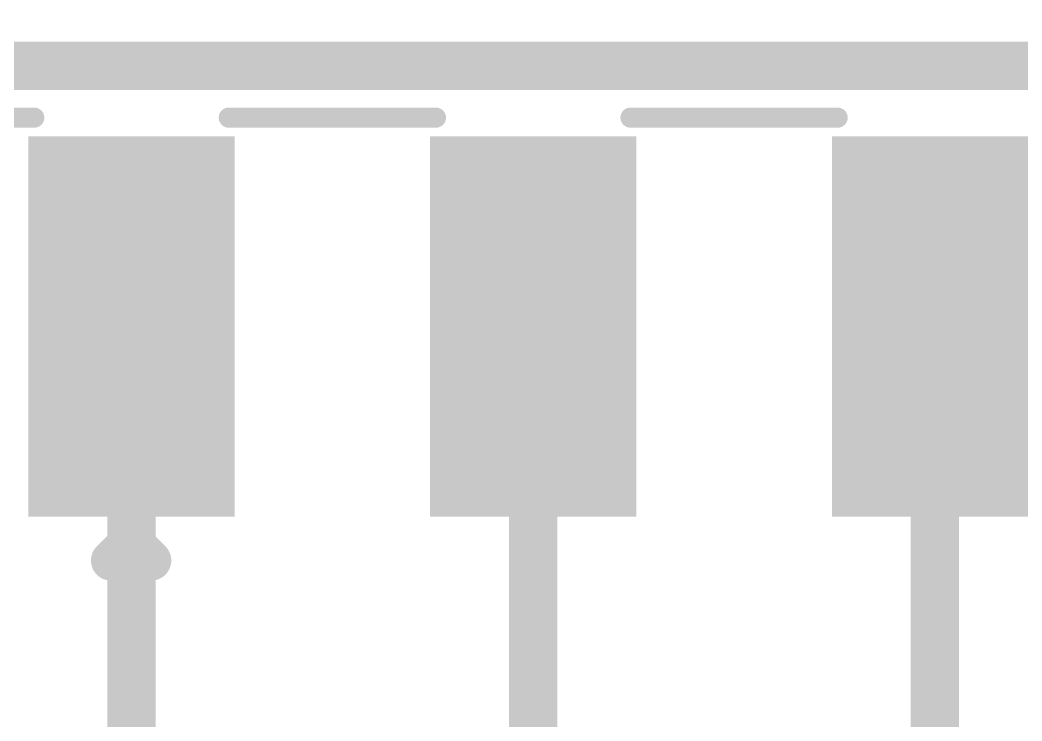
# Model space of a CAD drawing. Header units: inches. Extents: x 29 to 267, y 155 to 337.
# Drawn here: x 83.12 to 89.45, y 264.07 to 268.5 of the extents above; entities that cross this region are included whole.
import ezdxf

# ---------------------------------------------------------------- set-up
doc = ezdxf.new("R2010")
doc.units = ezdxf.units.IN
for name, color, linetype in [('Board Outline', 216, 'Continuous'), ('Top Layer', 1, 'Continuous'), ('Top Overlay', 2, 'Continuous'), ('Top Paste', 8, 'Continuous'), ('Top Solder', 216, 'Continuous')]:
    doc.layers.add(name, color=color, linetype=linetype)

# ---------------------------------------------------------------- blocks, each defined once
blk = doc.blocks.new('SMXS_06K_TP_16')
at = {"layer": 'Top Layer'}
for points in [[(-3.3, 6.9), (-3.3, 5.8), (-5.5, 5.8), (-5.5, 6.9)], [(-3.3, 4.36), (-3.3, 3.26), (-5.5, 3.26), (-5.5, 4.36)], [(-3.3, 1.82), (-3.3, 0.72), (-5.5, 0.72), (-5.5, 1.82)]]:
    blk.add_hatch(color=1, dxfattribs=at).paths.add_polyline_path(points)
at = {"layer": 'Top Paste'}
for points in [[(-3.3, 6.9), (-3.3, 5.8), (-5.5, 5.8), (-5.5, 6.9)], [(-3.3, 4.36), (-3.3, 3.26), (-5.5, 3.26), (-5.5, 4.36)], [(-3.3, 1.82), (-3.3, 0.72), (-5.5, 0.72), (-5.5, 1.82)]]:
    blk.add_hatch(color=8, dxfattribs=at).paths.add_polyline_path(points)
at = {"layer": 'Top Solder'}
for points in [[(-3.1984, 7.0016), (-3.1984, 5.6984), (-5.6016, 5.6984), (-5.6016, 7.0016)], [(-3.1984, 4.4616), (-3.1984, 3.1584), (-5.6016, 3.1584), (-5.6016, 4.4616)], [(-3.1984, 1.9216), (-3.1984, 0.6184), (-5.6016, 0.6184), (-5.6016, 1.9216)]]:
    blk.add_hatch(color=216, dxfattribs=at).paths.add_polyline_path(points)
at = {"layer": 'Top Overlay'}
for points in [[(-3.08, 7.6099, 0.127, 0.127, 0), (-3.08, 6.9649, 0.127, 0.127, 0)], [(-5.8787, 6.4796, 0.254, 0.254, 0), (-5.8787, 6.2256, 0.254, 0.254, 0)], [(-5.8787, 6.4796, 0.254, 0.254, 0), (-5.7517, 6.3526, 0.254, 0.254, 0)], [(-5.7517, 6.3526, 0.254, 0.254, 0), (-5.8787, 6.2256, 0.254, 0.254, 0)], [(-3.08, 5.735, 0.127, 0.127, 0), (-3.08, 4.4249, 0.127, 0.127, 0)], [(-3.08, 3.195, 0.127, 0.127, 0), (-3.08, 1.8849, 0.127, 0.127, 0)]]:
    blk.add_lwpolyline(points, format="xyseb", dxfattribs=at)
for points in [[(-3.1118, 6.9649, 0.0635, 0.0635, 1), (-3.0483, 6.9649, 0.0635, 0.0635, 1)], [(-5.9422, 6.4796, 0.127, 0.127, 1), (-5.8152, 6.4796, 0.127, 0.127, 1)], [(-5.9422, 6.4796, 0.127, 0.127, 1), (-5.8152, 6.4796, 0.127, 0.127, 1)], [(-5.8152, 6.3526, 0.127, 0.127, 1), (-5.6882, 6.3526, 0.127, 0.127, 1)], [(-5.8152, 6.3526, 0.127, 0.127, 1), (-5.6882, 6.3526, 0.127, 0.127, 1)], [(-5.9422, 6.2256, 0.127, 0.127, 1), (-5.8152, 6.2256, 0.127, 0.127, 1)], [(-5.9422, 6.2256, 0.127, 0.127, 1), (-5.8152, 6.2256, 0.127, 0.127, 1)], [(-3.1118, 5.735, 0.0635, 0.0635, 1), (-3.0483, 5.735, 0.0635, 0.0635, 1)], [(-3.1118, 4.4249, 0.0635, 0.0635, 1), (-3.0483, 4.4249, 0.0635, 0.0635, 1)], [(-3.1118, 3.195, 0.0635, 0.0635, 1), (-3.0483, 3.195, 0.0635, 0.0635, 1)], [(-3.1118, 1.8849, 0.0635, 0.0635, 1), (-3.0483, 1.8849, 0.0635, 0.0635, 1)]]:
    blk.add_lwpolyline(points, format="xyseb", close=True, dxfattribs=at)

msp = doc.modelspace()

# ---------------------------------------------------------------- linework, layer by layer
at = {"layer": 'Board Outline'}
msp.add_lwpolyline([(55.1445, 191.4906, 0.254, 0.254, -2.452185), (125.1447, 191.4906, 0.254, 0.254, 0)], format="xyseb", dxfattribs=at)
at = {"layer": 'Top Layer'}
for points in [[(78.4022, 268.2083, 0.3048, 0.3048, 0), (97.5307, 268.2083, 0.3048, 0.3048, 0)], [(83.82, 263.7722, 0.3048, 0.3048, 0), (83.82, 266.5613, 0.3048, 0.3048, 0)], [(86.36, 263.1089, 0.3048, 0.3048, 0), (86.36, 266.5613, 0.3048, 0.3048, 0)], [(88.9, 262.4242, 0.3048, 0.3048, 0), (88.9, 266.5613, 0.3048, 0.3048, 0)]]:
    msp.add_lwpolyline(points, format="xyseb", dxfattribs=at)
for points in [[(83.7438, 266.5613, 0.1524, 0.1524, 1), (83.8962, 266.5613, 0.1524, 0.1524, 1)], [(86.2838, 266.5613, 0.1524, 0.1524, 1), (86.4362, 266.5613, 0.1524, 0.1524, 1)], [(88.8238, 266.5613, 0.1524, 0.1524, 1), (88.9762, 266.5613, 0.1524, 0.1524, 1)]]:
    msp.add_lwpolyline(points, format="xyseb", close=True, dxfattribs=at)

# ---------------------------------------------------------------- block references
at = {"rotation": 90}
msp.add_blockref('SMXS_06K_TP_16', (90.17, 270.9614), dxfattribs=at)

doc.saveas('drawing.dxf')
